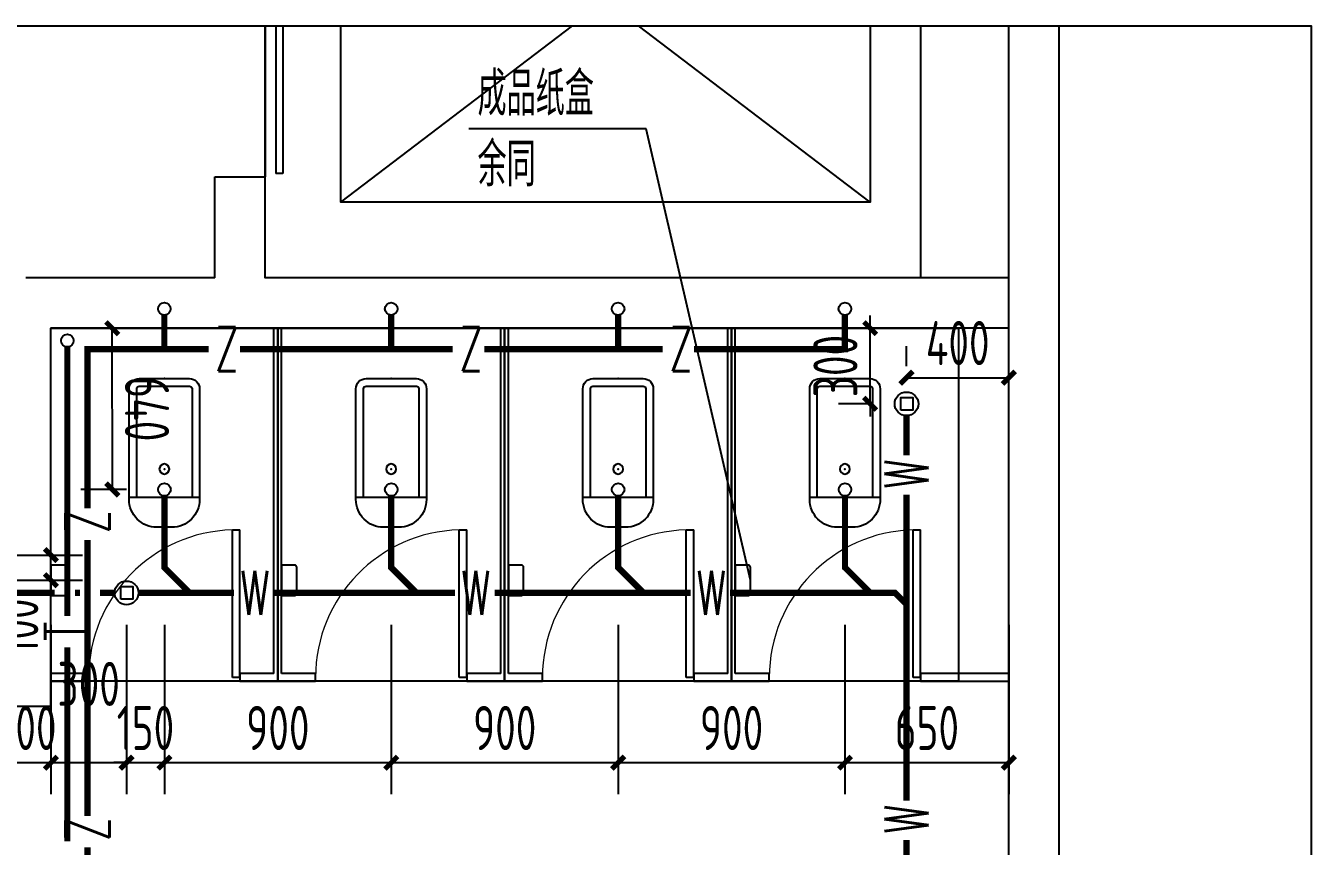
# Model space of a CAD drawing. Extents: x 57845 to 99897, y -155062 to -111524.
# Drawn here: x 63614 to 68714, y -132155 to -128900 of the extents above; entities that cross this region are included whole.
import ezdxf

# ---------------------------------------------------------------- set-up
doc = ezdxf.new("R2010")
doc.units = 0
doc.header["$LTSCALE"] = 1000
doc.header["$MEASUREMENT"] = 0
doc.linetypes.add('DOTE', pattern=[2.42, 2, -0.2, 0.02, -0.2])
for name, color, linetype in [('01-标注_符号', 200, 'Continuous'), ('109-34 核心筒$0$A-TECH-SANT', 231, 'Continuous'), ('A-E_楼梯', 171, 'Continuous'), ('A-I_卫-洁具', 241, 'Continuous'), ('A-I_卫-隔断', 214, 'Continuous'), ('A_AXIS-轴线', 1, 'DOTE'), ('A_STR-砌块墙', 121, 'Continuous'), ('EQUIP_污水', 7, 'Continuous'), ('PIPE-中水', 122, 'Continuous'), ('PIPE-污水', 2, 'Continuous'), ('PIPE-给水', 3, 'Continuous'), ('PIPE-通气', 30, 'Continuous'), ('TEXT_中水', 7, 'Continuous'), ('TEXT_污水', 7, 'Continuous'), ('TEXT_通气', 7, 'Continuous'), ('TWT_DIM', 3, 'Continuous'), ('VPIPE-中水', 122, 'Continuous'), ('VPIPE-通气', 3, 'Continuous')]:
    doc.layers.add(name, color=color, linetype=linetype)
doc.layers.add('04-不打印_视口', color=5, linetype='Continuous', plot=False)
doc.layers.add('04-不打印_辅助线', color=165, linetype='Continuous', plot=False)
doc.styles.add('_TCH_DIM_T3', font='ROS1', dxfattribs={"width": 0.8, "bigfont": 'JD'})
doc.styles.add('_TWT_PIPETEXT', font='SIMPLEX', dxfattribs={"width": 0.8, "height": 3.5, "bigfont": 'HZTXT'})
doc.styles.add('样式 1', font='ros.shx', dxfattribs={"width": 0.7, "bigfont": 'jd.shx'})
doc.dimstyles.new('_TWT_ARCH&&50', dxfattribs={"dimtxt": 175, "dimasz": 50, "dimexe": 125, "dimexo": 150, "dimgap": 50, "dimtad": 1, "dimdec": 0, "dimzin": 0, "dimdsep": 46, "dimtxsty": '_TCH_DIM_T3', "dimblk": 'ARCHTICK', "dimcen": 0.09, "dimazin": 2, "dimtfac": 1, "dimtdec": 0, "dimtix": 1, "dimtmove": 2, "dimatfit": 3, "dimfxl": 0, "dimtolj": 1, "dimtzin": 0, "dimarcsym": 0})

# ---------------------------------------------------------------- blocks, each defined once
blk = doc.blocks.new('$lvtry$00000200')
at = {"color": 0}
for p, q in [((-109.8, -40, 0), (-109.8, -469.7, 0)), ((99.8, -30, 0), (-99.8, -30, 0)), ((109.8, -469.7, 0), (109.8, -40, 0))]:
    blk.add_line(p, q, dxfattribs=at)
at = {"color": 0, "elevation": 0}
blk.add_lwpolyline([(99.8, 0), (-99.8, 0, 0.414214), (-139.8, -40), (-139.8, -479.7, 0.414214), (-29.8, -589.7), (29.8, -589.7, 0.414214), (139.8, -479.7), (139.8, -40, 0.414214)], format="xyb", close=True, dxfattribs=at)
blk.add_lwpolyline([(139.8, -469.7), (-139.8, -469.7)], dxfattribs=at)
at = {"color": 0}
blk.add_circle((0, -358.6, 0), 20, dxfattribs=at)
for centre, start, end in [((-99.8, -40, 0), 90, 180), ((99.8, -40, 0), 0, 90)]:
    blk.add_arc(centre, 10, start, end, dxfattribs=at)
for p in [(0, 0), (0, -358.6, 0)]:
    blk.add_point(p, dxfattribs=at)
blk = doc.blocks.new('hgfasg')
at = {"layer": '04-不打印_辅助线'}
blk.add_lwpolyline([(-450, 1400), (450, 1400), (450, 0), (-450, 0)], close=True, dxfattribs=at)
at = {"yscale": -1}
blk.add_blockref('$lvtry$00000200', (0, 200), dxfattribs=at)
blk = doc.blocks.new('$DorLib2D$00000001')
at = {"ltscale": 0.5}
for p, q in [((0.45, 0.975), (0.5, 0.975)), ((0.45, 0), (0.45, 0.975)), ((0.5, 0), (0.5, 0.975)), ((0.5, 0), (0.45, 0))]:
    blk.add_line(p, q, dxfattribs=at)
at = {"lineweight": 13, "ltscale": 0.5}
blk.add_arc((0.475, 0), 0.975, 91.46928, 180, dxfattribs=at)
blk = doc.blocks.new('11')
at = {"layer": '01-标注_符号'}
for p, q in [((70994.7, -129309.3), (70291.1, -129309.3)), ((71408.8, -131099.9), (70994.7, -129309.3))]:
    blk.add_line(p, q, dxfattribs=at)
at = {"layer": '04-不打印_视口', "elevation": 0}
blk.add_lwpolyline([(65433.8, -128899.9), (73633.8, -128899.9), (73633.8, -138699.9), (65433.8, -138699.9)], close=True, dxfattribs=at)
at = {"layer": '109-34 核心筒$0$A-TECH-SANT', "elevation": 0}
for points in [[(68633.8, -131159.9), (68685.8, -131159.9, 0.414214), (68693.8, -131151.9), (68693.8, -131047.9, 0.414214), (68685.8, -131039.9), (68633.8, -131039.9)], [(69548.8, -131159.9), (69600.8, -131159.9, 0.414214), (69608.8, -131151.9), (69608.8, -131047.9, 0.414214), (69600.8, -131039.9), (69548.8, -131039.9)], [(70448.8, -131159.9), (70500.8, -131159.9, 0.414214), (70508.8, -131151.9), (70508.8, -131047.9, 0.414214), (70500.8, -131039.9), (70448.8, -131039.9)], [(71348.8, -131159.9), (71400.8, -131159.9, 0.414214), (71408.8, -131151.9), (71408.8, -131047.9, 0.414214), (71400.8, -131039.9), (71348.8, -131039.9)]]:
    blk.add_lwpolyline(points, format="xyb", close=True, dxfattribs=at)
at = {"layer": 'A-E_楼梯'}
for p, q in [((69483.8, -128899.9, 0), (69483.8, -129499.9, 0)), ((69525.8, -128899.9, 0), (69525.8, -129486.2, 0)), ((69553.8, -128899.9, 0), (69553.8, -129486.2, 0)), ((69783.8, -129599.9, 0), (70702.5, -128899.9, 0)), ((71883.8, -129599.9, 0), (70965, -128899.9, 0)), ((69553.8, -129486.2, 0), (69525.8, -129486.2, 0))]:
    blk.add_line(p, q, dxfattribs=at)
at = {"layer": 'A-E_楼梯', "elevation": 0}
for points in [[(72083.8, -128899.9), (72083.8, -129899.9), (69483.8, -129899.9), (69483.8, -128899.9)], [(71883.8, -128899.9), (71883.8, -129599.9), (69783.8, -129599.9), (69783.8, -128899.9)]]:
    blk.add_lwpolyline(points, dxfattribs=at)
at = {"layer": 'A-I_卫-隔断'}
for p, q in [((69518.8, -131469.9), (69518.8, -130099.9)), ((69518.8, -130099.9), (69548.8, -130099.9)), ((69548.8, -131469.9), (69548.8, -130099.9)), ((70418.8, -131469.9), (70418.8, -130099.9)), ((70418.8, -130099.9), (70448.8, -130099.9)), ((70448.8, -131469.9), (70448.8, -130099.9)), ((71318.8, -131469.9), (71318.8, -130099.9)), ((71318.8, -130099.9), (71348.8, -130099.9)), ((71348.8, -131469.9), (71348.8, -130099.9)), ((68783.8, -131469.9), (68633.8, -131469.9)), ((68633.8, -131469.9), (68633.8, -131499.9)), ((68783.8, -131499.9), (68783.8, -131469.9)), ((69518.8, -131469.9), (69383.8, -131469.9)), ((69383.8, -131469.9), (69383.8, -131499.9)), ((69683.8, -131469.9), (69548.8, -131469.9)), ((69683.8, -131499.9), (69683.8, -131469.9)), ((70418.8, -131469.9), (70283.8, -131469.9)), ((70283.8, -131469.9), (70283.8, -131499.9)), ((70583.8, -131469.9), (70448.8, -131469.9)), ((70583.8, -131499.9), (70583.8, -131469.9)), ((71318.8, -131469.9), (71183.8, -131469.9)), ((71183.8, -131469.9), (71183.8, -131499.9)), ((71483.8, -131469.9), (71348.8, -131469.9)), ((71483.8, -131499.9), (71483.8, -131469.9)), ((72433.8, -131469.9), (72083.8, -131469.9)), ((72083.8, -131469.9), (72083.8, -131499.9)), ((72433.8, -131499.9), (72433.8, -131469.9)), ((68633.8, -131499.9), (68783.8, -131499.9)), ((69383.8, -131499.9), (69533.8, -131499.9)), ((69533.8, -131499.9), (69683.8, -131499.9)), ((70283.8, -131499.9), (70433.8, -131499.9)), ((70433.8, -131499.9), (70583.8, -131499.9)), ((71183.8, -131499.9), (71333.8, -131499.9)), ((71333.8, -131499.9), (71483.8, -131499.9)), ((72083.8, -131499.9), (72433.8, -131499.9))]:
    blk.add_line(p, q, dxfattribs=at)
at = {"layer": 'A_AXIS-轴线', "linetype": 'DOTE'}
blk.add_line((72433.8, -138699.9, 0), (72433.8, -128899.9, 0), dxfattribs=at)
at = {"layer": 'A_STR-砌块墙', "color": 8}
for p, q in [((72433.8, -129899.9), (72433.8, -128899.9)), ((72433.8, -128899.9), (72633.8, -128899.9)), ((72633.8, -129999.9), (72633.8, -128899.9)), ((69283.8, -129899.9), (69283.8, -129499.9)), ((69283.8, -129499.9), (69483.8, -129499.9)), ((69483.8, -129899.9), (69483.8, -129499.9)), ((69283.8, -129899.9), (68533.8, -129899.9)), ((72433.8, -129899.9), (69483.8, -129899.9)), ((72633.8, -134149.9), (72633.8, -129999.9)), ((68633.8, -130899.9), (68633.8, -130099.9)), ((69383.8, -130099.9), (68633.8, -130099.9)), ((72433.8, -130099.9), (69383.8, -130099.9)), ((72433.8, -134049.9), (72433.8, -130099.9)), ((68633.8, -131599.9), (68633.8, -130899.9)), ((68433.8, -131599.9), (68633.8, -131599.9))]:
    blk.add_line(p, q, dxfattribs=at)
at = {"layer": 'A-I_卫-洁具', "ltscale": 0.1, "rotation": 179.9999999999997}
for p in [(69083.8, -130099.9, 0), (69983.8, -130099.9, 0), (70883.8, -130099.9, 0), (71783.8, -130099.9, 0)]:
    blk.add_blockref('hgfasg', p, dxfattribs=at)
at = {"layer": 'A-I_卫-隔断', "xscale": -600, "yscale": -600, "zscale": 30}
for p, rotation in [((69083.8, -131484.9), 179.9999999999704), ((69983.8, -131484.9), 180), ((70883.8, -131484.9), 179.9999999999852), ((71783.8, -131484.9), 179.9999999999878)]:
    blk.add_blockref('$DorLib2D$00000001', p, dxfattribs=dict(at, rotation=rotation))
at = {"layer": '01-标注_符号', "color": 7, "style": '样式 1', "width": 0.7}
for s, p in [('成品纸盒', (70326.1, -129256.8)), ('余同', (70326.1, -129536.8))]:
    blk.add_text(s, height=173.64, dxfattribs=at).set_placement(p)
blk = doc.blocks.new('$TwtSys$00000147')
blk.add_circle((0, 0, 0), 1)
blk = doc.blocks.new('_ArchTick')
at = {"color": 0, "linetype": 'ByBlock', "const_width": 0.4}
blk.add_lwpolyline([(-0.5, -0.5), (0.5, 0.5)], dxfattribs=at)
blk = doc.blocks.new('*D236')
at = {"layer": 'Defpoints', "color": 0}
for p in [(66863.9, -131126.7), (67513.7, -131126.7), (67513.7, -131823.4)]:
    blk.add_point(p, dxfattribs=at)
at = {"layer": 'TWT_DIM', "color": 0, "lineweight": -2}
for p, q in [((66863.9, -131276.7), (66863.9, -131948.4)), ((67513.7, -131276.7), (67513.7, -131948.4)), ((66863.9, -131823.4), (67513.7, -131823.4))]:
    blk.add_line(p, q, dxfattribs=at)
at = {"layer": 'TWT_DIM', "color": 0, "lineweight": -2, "xscale": 50, "yscale": 50, "zscale": 50, "rotation": 180}
blk.add_blockref('_ArchTick', (66863.9, -131823.4), dxfattribs=at)
at = {"layer": 'TWT_DIM', "color": 0, "lineweight": -2, "xscale": 50, "yscale": 50, "zscale": 50}
blk.add_blockref('_ArchTick', (67513.7, -131823.4), dxfattribs=at)
at = {"layer": 'TWT_DIM', "color": 0, "insert": (67188.8, -131685.9), "char_height": 175, "attachment_point": 5, "style": '_TCH_DIM_T3'}
blk.add_mtext('\\A1;650', dxfattribs=at)
blk = doc.blocks.new('*D237')
at = {"layer": 'Defpoints', "color": 0}
for p in [(65963.9, -131126.7), (66863.9, -131126.7), (66863.9, -131823.4)]:
    blk.add_point(p, dxfattribs=at)
at = {"layer": 'TWT_DIM', "color": 0, "lineweight": -2}
for p, q in [((65963.9, -131276.7), (65963.9, -131948.4)), ((66863.9, -131276.7), (66863.9, -131948.4)), ((65963.9, -131823.4), (66863.9, -131823.4))]:
    blk.add_line(p, q, dxfattribs=at)
at = {"layer": 'TWT_DIM', "color": 0, "lineweight": -2, "xscale": 50, "yscale": 50, "zscale": 50, "rotation": 180}
blk.add_blockref('_ArchTick', (65963.9, -131823.4), dxfattribs=at)
at = {"layer": 'TWT_DIM', "color": 0, "lineweight": -2, "xscale": 50, "yscale": 50, "zscale": 50}
blk.add_blockref('_ArchTick', (66863.9, -131823.4), dxfattribs=at)
at = {"layer": 'TWT_DIM', "color": 0, "insert": (66413.9, -131685.9), "char_height": 175, "attachment_point": 5, "style": '_TCH_DIM_T3'}
blk.add_mtext('\\A1;900', dxfattribs=at)
blk = doc.blocks.new('*D238')
at = {"layer": 'Defpoints', "color": 0}
for p in [(65063.9, -131126.7), (65963.9, -131126.7), (65963.9, -131823.4)]:
    blk.add_point(p, dxfattribs=at)
at = {"layer": 'TWT_DIM', "color": 0, "lineweight": -2}
for p, q in [((65063.9, -131276.7), (65063.9, -131948.4)), ((65963.9, -131276.7), (65963.9, -131948.4)), ((65063.9, -131823.4), (65963.9, -131823.4))]:
    blk.add_line(p, q, dxfattribs=at)
at = {"layer": 'TWT_DIM', "color": 0, "lineweight": -2, "xscale": 50, "yscale": 50, "zscale": 50, "rotation": 180}
blk.add_blockref('_ArchTick', (65063.9, -131823.4), dxfattribs=at)
at = {"layer": 'TWT_DIM', "color": 0, "lineweight": -2, "xscale": 50, "yscale": 50, "zscale": 50}
blk.add_blockref('_ArchTick', (65963.9, -131823.4), dxfattribs=at)
at = {"layer": 'TWT_DIM', "color": 0, "insert": (65513.9, -131685.9), "char_height": 175, "attachment_point": 5, "style": '_TCH_DIM_T3'}
blk.add_mtext('\\A1;900', dxfattribs=at)
blk = doc.blocks.new('*D239')
at = {"layer": 'Defpoints', "color": 0}
for p in [(64163.9, -131126.7), (65063.9, -131126.7), (65063.9, -131823.4)]:
    blk.add_point(p, dxfattribs=at)
at = {"layer": 'TWT_DIM', "color": 0, "lineweight": -2}
for p, q in [((64163.9, -131276.7), (64163.9, -131948.4)), ((65063.9, -131276.7), (65063.9, -131948.4)), ((64163.9, -131823.4), (65063.9, -131823.4))]:
    blk.add_line(p, q, dxfattribs=at)
at = {"layer": 'TWT_DIM', "color": 0, "lineweight": -2, "xscale": 50, "yscale": 50, "zscale": 50, "rotation": 180}
blk.add_blockref('_ArchTick', (64163.9, -131823.4), dxfattribs=at)
at = {"layer": 'TWT_DIM', "color": 0, "lineweight": -2, "xscale": 50, "yscale": 50, "zscale": 50}
blk.add_blockref('_ArchTick', (65063.9, -131823.4), dxfattribs=at)
at = {"layer": 'TWT_DIM', "color": 0, "insert": (64613.9, -131685.9), "char_height": 175, "attachment_point": 5, "style": '_TCH_DIM_T3'}
blk.add_mtext('\\A1;900', dxfattribs=at)
blk = doc.blocks.new('*D240')
at = {"layer": 'Defpoints', "color": 0}
for p in [(64013.7, -131126.7), (64163.9, -131126.7), (64163.9, -131823.4)]:
    blk.add_point(p, dxfattribs=at)
at = {"layer": 'TWT_DIM', "color": 0, "lineweight": -2}
for p, q in [((64013.7, -131276.7), (64013.7, -131948.4)), ((64163.9, -131276.7), (64163.9, -131948.4)), ((64013.7, -131823.4), (63963.7, -131823.4)), ((64013.7, -131823.4), (64163.9, -131823.4)), ((64163.9, -131823.4), (64213.9, -131823.4))]:
    blk.add_line(p, q, dxfattribs=at)
at = {"layer": 'TWT_DIM', "color": 0, "lineweight": -2, "xscale": 50, "yscale": 50, "zscale": 50}
blk.add_blockref('_ArchTick', (64013.7, -131823.4), dxfattribs=at)
at = {"layer": 'TWT_DIM', "color": 0, "lineweight": -2, "xscale": 50, "yscale": 50, "zscale": 50, "rotation": 180}
blk.add_blockref('_ArchTick', (64163.9, -131823.4), dxfattribs=at)
at = {"layer": 'TWT_DIM', "color": 0, "insert": (64088.8, -131685.9), "char_height": 175, "attachment_point": 5, "style": '_TCH_DIM_T3'}
blk.add_mtext('\\A1;150', dxfattribs=at)
blk = doc.blocks.new('*D241')
at = {"layer": 'Defpoints', "color": 0}
for p in [(63713.7, -131126.7), (64013.7, -131126.7), (64013.7, -131823.4)]:
    blk.add_point(p, dxfattribs=at)
at = {"layer": 'TWT_DIM', "color": 0, "lineweight": -2}
for p, q in [((63713.7, -131276.7), (63713.7, -131948.4)), ((64013.7, -131276.7), (64013.7, -131948.4)), ((63713.7, -131823.4), (64013.7, -131823.4))]:
    blk.add_line(p, q, dxfattribs=at)
at = {"layer": 'TWT_DIM', "color": 0, "lineweight": -2, "xscale": 50, "yscale": 50, "zscale": 50, "rotation": 180}
blk.add_blockref('_ArchTick', (63713.7, -131823.4), dxfattribs=at)
at = {"layer": 'TWT_DIM', "color": 0, "lineweight": -2, "xscale": 50, "yscale": 50, "zscale": 50}
blk.add_blockref('_ArchTick', (64013.7, -131823.4), dxfattribs=at)
at = {"layer": 'TWT_DIM', "color": 0, "insert": (63863.7, -131510.9), "char_height": 175, "attachment_point": 5, "style": '_TCH_DIM_T3'}
blk.add_mtext('\\A1;300', dxfattribs=at)
blk = doc.blocks.new('*D242')
at = {"layer": 'Defpoints', "color": 0}
for p in [(63513.7, -131126.7), (63713.7, -131126.7), (63713.7, -131823.4)]:
    blk.add_point(p, dxfattribs=at)
at = {"layer": 'TWT_DIM', "color": 0, "lineweight": -2}
for p, q in [((63513.7, -131276.7), (63513.7, -131948.4)), ((63713.7, -131276.7), (63713.7, -131948.4)), ((63513.7, -131823.4), (63463.7, -131823.4)), ((63513.7, -131823.4), (63713.7, -131823.4)), ((63713.7, -131823.4), (63763.7, -131823.4))]:
    blk.add_line(p, q, dxfattribs=at)
at = {"layer": 'TWT_DIM', "color": 0, "lineweight": -2, "xscale": 50, "yscale": 50, "zscale": 50}
blk.add_blockref('_ArchTick', (63513.7, -131823.4), dxfattribs=at)
at = {"layer": 'TWT_DIM', "color": 0, "lineweight": -2, "xscale": 50, "yscale": 50, "zscale": 50, "rotation": 180}
blk.add_blockref('_ArchTick', (63713.7, -131823.4), dxfattribs=at)
at = {"layer": 'TWT_DIM', "color": 0, "insert": (63613.7, -131685.9), "char_height": 175, "attachment_point": 5, "style": '_TCH_DIM_T3'}
blk.add_mtext('\\A1;200', dxfattribs=at)
blk = doc.blocks.new('*D254')
at = {"layer": 'Defpoints', "color": 0}
for p in [(63957.3, -130100), (64163.7, -130099.9), (64163.9, -130739.9)]:
    blk.add_point(p, dxfattribs=at)
at = {"layer": 'TWT_DIM', "color": 0, "lineweight": -2}
for p, q in [((64013.7, -130100), (63832.3, -130100)), ((63957.4, -130740), (63957.3, -130100)), ((64013.9, -130740), (63832.4, -130740))]:
    blk.add_line(p, q, dxfattribs=at)
at = {"layer": 'TWT_DIM', "color": 0, "lineweight": -2, "xscale": 50, "yscale": 50, "zscale": 50}
for p, rotation in [((63957.3, -130100), 90.01253345177955), ((63957.4, -130740), 270.0125334517795)]:
    blk.add_blockref('_ArchTick', p, dxfattribs=dict(at, rotation=rotation))
at = {"layer": 'TWT_DIM', "color": 0, "insert": (64094.9, -130420), "char_height": 175, "attachment_point": 5, "rotation": 270.0125, "style": '_TCH_DIM_T3'}
blk.add_mtext('\\A1;640', dxfattribs=at)
blk = doc.blocks.new('$TwtSys$00000136')
at = {"elevation": 0}
blk.add_lwpolyline([(-51, 45), (51, 45), (51, -49), (-51, -49)], close=True, dxfattribs=at)
blk.add_circle((0, 0, 0), 93.8)
blk = doc.blocks.new('*D338')
at = {"layer": 'Defpoints', "color": 0}
for p in [(67513.7, -130296.2), (67108, -130399.9), (67513.7, -130399.9)]:
    blk.add_point(p, dxfattribs=at)
at = {"layer": 'TWT_DIM', "color": 0, "lineweight": -2}
for p, q in [((67108, -130249.9), (67108, -130171.2)), ((67513.7, -130249.9), (67513.7, -130171.2)), ((67108, -130296.2), (67513.7, -130296.2))]:
    blk.add_line(p, q, dxfattribs=at)
at = {"layer": 'TWT_DIM', "color": 0, "lineweight": -2, "xscale": 50, "yscale": 50, "zscale": 50, "rotation": 180}
blk.add_blockref('_ArchTick', (67108, -130296.2), dxfattribs=at)
at = {"layer": 'TWT_DIM', "color": 0, "lineweight": -2, "xscale": 50, "yscale": 50, "zscale": 50}
blk.add_blockref('_ArchTick', (67513.7, -130296.2), dxfattribs=at)
at = {"layer": 'TWT_DIM', "color": 0, "insert": (67310.9, -130158.7), "char_height": 175, "attachment_point": 5, "style": '_TCH_DIM_T3'}
blk.add_mtext('\\A1;400', dxfattribs=at)
blk = doc.blocks.new('*D339')
at = {"layer": 'Defpoints', "color": 0}
for p in [(66963.5, -130099.9), (67108, -130099.9), (67108, -130399.9)]:
    blk.add_point(p, dxfattribs=at)
at = {"layer": 'TWT_DIM', "color": 0, "lineweight": -2}
for p, q in [((66963.5, -130099.9), (66963.5, -130049.9)), ((66958, -130099.9), (66838.5, -130099.9)), ((66963.5, -130399.9), (66963.5, -130099.9)), ((66958, -130399.9), (66838.5, -130399.9)), ((66963.5, -130399.9), (66963.5, -130449.9))]:
    blk.add_line(p, q, dxfattribs=at)
at = {"layer": 'TWT_DIM', "color": 0, "lineweight": -2, "xscale": 50, "yscale": 50, "zscale": 50}
for p, rotation in [((66963.5, -130099.9), 270), ((66963.5, -130399.9), 90)]:
    blk.add_blockref('_ArchTick', p, dxfattribs=dict(at, rotation=rotation))
at = {"layer": 'TWT_DIM', "color": 0, "insert": (66826, -130249.9), "char_height": 175, "attachment_point": 5, "rotation": 90, "style": '_TCH_DIM_T3'}
blk.add_mtext('\\A1;300', dxfattribs=at)
blk = doc.blocks.new('*D351')
at = {"layer": 'Defpoints', "color": 0}
for p in [(63413.7, -130999.9), (63713.7, -130999.9), (63413.7, -131099.9)]:
    blk.add_point(p, dxfattribs=at)
at = {"layer": 'TWT_DIM', "color": 0, "lineweight": -2}
for p, q in [((63713.7, -130999.9), (63713.7, -130949.9)), ((63563.7, -130999.9), (63838.7, -130999.9)), ((63713.7, -131099.9), (63713.7, -130999.9)), ((63563.7, -131099.9), (63838.7, -131099.9)), ((63713.7, -131099.9), (63713.7, -131149.9))]:
    blk.add_line(p, q, dxfattribs=at)
at = {"layer": 'TWT_DIM', "color": 0, "lineweight": -2, "xscale": 50, "yscale": 50, "zscale": 50}
for p, rotation in [((63713.7, -130999.9), 270), ((63713.7, -131099.9), 90)]:
    blk.add_blockref('_ArchTick', p, dxfattribs=dict(at, rotation=rotation))
at = {"layer": 'TWT_DIM', "color": 0, "insert": (63576.2, -131283.3), "char_height": 175, "attachment_point": 5, "rotation": 90, "style": '_TCH_DIM_T3'}
blk.add_mtext('\\A1;100', dxfattribs=at)

msp = doc.modelspace()

# ---------------------------------------------------------------- hatches: boundary and pattern name
at = {"layer": 'PIPE-中水', "linetype": 'Continuous'}
for points in [[(63859, -130182.9), (63859, -130170.4), (63846.5, -130170.4)], [(63859, -130182.9), (63846.5, -130182.9), (63846.5, -130170.4)], [(66863.7, -130182.9), (66876.2, -130182.9), (66876.2, -130195.4)], [(66863.7, -130182.9), (66863.7, -130195.4), (66876.2, -130195.4)]]:
    msp.add_hatch(color=256, dxfattribs=at).paths.add_polyline_path(points)
at = {"layer": 'PIPE-污水', "linetype": 'Continuous'}
for points in [[(64163.9, -131049.3), (64151.4, -131049.3), (64151.4, -131054.5)], [(64163.9, -131049.3), (64155, -131058.2), (64151.4, -131054.5)], [(65063.9, -131049.3), (65051.4, -131049.3), (65051.4, -131054.5)], [(65063.9, -131049.3), (65055, -131058.2), (65051.4, -131054.5)], [(65963.9, -131049.3), (65951.4, -131049.3), (65951.4, -131054.5)], [(65963.9, -131049.3), (65955, -131058.2), (65951.4, -131054.5)], [(66863.9, -131049.3), (66851.4, -131049.3), (66851.4, -131054.5)], [(66863.9, -131049.3), (66855, -131058.2), (66851.4, -131054.5)], [(67062.5, -131149.9), (67071.4, -131141.1), (67067.7, -131137.4)], [(67062.5, -131149.9), (67062.5, -131137.4), (67067.7, -131137.4)]]:
    msp.add_hatch(color=256, dxfattribs=at).paths.add_polyline_path(points)

# ---------------------------------------------------------------- linework, layer by layer
at = {"layer": 'PIPE-中水', "linetype": 'Continuous', "ltscale": 0.5, "const_width": 25}
for points in [[(64163.7, -130182.9), (64163.7, -130048)], [(65063.7, -130182.9), (65063.7, -130048)], [(65963.7, -130182.9), (65963.7, -130048)], [(66863.7, -130182.9), (66863.7, -130048)], [(63859, -130182.9), (64163.7, -130182.9)], [(63859, -130814.9), (63859, -130182.9)], [(64163.7, -130182.9), (64339, -130182.9)], [(64463.7, -130182.9), (65063.7, -130182.9)], [(65063.7, -130182.9), (65307.8, -130182.9)], [(65432.5, -130182.9), (65963.7, -130182.9)], [(65963.7, -130182.9), (66140.9, -130182.9)], [(66265.5, -130182.9), (66863.7, -130182.9)], [(63859, -132035), (63859, -130939.6)], [(63859, -132436), (63859, -132159.6)]]:
    msp.add_lwpolyline(points, dxfattribs=at)
at = {"layer": 'PIPE-污水', "linetype": 'Continuous', "ltscale": 0.5, "const_width": 25}
for points in [[(67108, -130446.9), (67108, -130604.1)], [(64163.9, -130764.9), (64163.9, -131049.3)], [(65063.9, -130764.9), (65063.9, -131049.3)], [(65963.9, -130764.9), (65963.9, -131049.3)], [(66863.9, -130764.9), (66863.9, -131049.3)], [(67108, -130760.8), (67108, -131195.4)], [(64163.9, -131049.3), (64264.5, -131149.9)], [(65063.9, -131049.3), (65164.5, -131149.9)], [(65963.9, -131049.3), (66064.5, -131149.9)], [(66863.9, -131049.3), (66964.5, -131149.9)], [(63463.7, -131149.9), (63728.9, -131149.9)], [(63809, -131149.9), (63828.9, -131149.9)], [(63909, -131149.9), (63966.7, -131149.9)], [(64060.7, -131149.9), (64264.5, -131149.9)], [(64264.5, -131149.9), (64440.4, -131149.9)], [(64597.1, -131149.9), (65164.5, -131149.9)], [(65164.5, -131149.9), (65316.8, -131149.9)], [(65473.5, -131149.9), (66064.5, -131149.9)], [(66064.5, -131149.9), (66251.4, -131149.9)], [(66408, -131149.9), (66964.5, -131149.9)], [(66964.5, -131149.9), (67062.5, -131149.9)], [(67062.5, -131149.9), (67108, -131195.4)], [(67108, -131195.4), (67108, -131973.5)], [(67108, -132130.2), (67108, -133618.4)]]:
    msp.add_lwpolyline(points, dxfattribs=at)
at = {"layer": 'PIPE-通气', "linetype": 'Continuous', "ltscale": 0.5, "const_width": 25}
for points in [[(63778.9, -131241.7), (63778.9, -130174.1)], [(63778.9, -132135), (63778.9, -131366.3)]]:
    msp.add_lwpolyline(points, dxfattribs=at)
at = {"layer": 'VPIPE-中水', "linetype": 'Continuous'}
for centre in [(64163.7, -130023), (65063.7, -130023), (65963.7, -130023), (66863.7, -130023)]:
    msp.add_circle(centre, 25, dxfattribs=at)
at = {"layer": 'VPIPE-通气', "linetype": 'Continuous'}
msp.add_circle((63778.9, -130149.1), 25, dxfattribs=at)

# ---------------------------------------------------------------- block references
at = {"layer": 'EQUIP_污水', "xscale": 0.5, "yscale": 0.5, "zscale": 0.5, "rotation": 90}
for p in [(67108, -130399.9), (64013.7, -131149.9)]:
    msp.add_blockref('$TwtSys$00000136', p, dxfattribs=at)
at = {"layer": 'EQUIP_污水', "xscale": 25, "yscale": 25, "zscale": 25}
for p in [(64163.9, -130739.9), (65063.9, -130739.9), (65963.9, -130739.9), (66863.9, -130739.9)]:
    msp.add_blockref('$TwtSys$00000147', p, dxfattribs=at)
at = {"layer": 'PIPE-给水', "linetype": 'Continuous'}
msp.add_blockref('11', (-4920.1, 0), dxfattribs=at)

# ---------------------------------------------------------------- texts
at = {"layer": 'TEXT_中水', "style": '_TWT_PIPETEXT', "width": 0.64}
for p in [(64364, -130270.4), (65332.8, -130270.4), (66165.9, -130270.4)]:
    msp.add_text('Z', height=175, dxfattribs=at).set_placement(p)
for p in [(63946.5, -130914.6), (63946.5, -132134.6)]:
    msp.add_text('Z', height=175, rotation=90, dxfattribs=at).set_placement(p)
at = {"layer": 'TEXT_污水', "style": '_TWT_PIPETEXT', "width": 0.64}
for p in [(67195.5, -130735.8), (67195.5, -132105.2)]:
    msp.add_text('W', height=175, rotation=90, dxfattribs=at).set_placement(p)
for p in [(64465.4, -131237.4), (65341.8, -131237.4), (66276.4, -131237.4)]:
    msp.add_text('W', height=175, dxfattribs=at).set_placement(p)
at = {"layer": 'TEXT_通气', "style": '_TWT_PIPETEXT', "width": 0.64}
msp.add_text('T', height=175, rotation=90, dxfattribs=at).set_placement((63866.4, -131341.3))

# ---------------------------------------------------------------- dimensions: what is measured, and where the dimension line sits
at = {"layer": 'TWT_DIM'}
for p1, p2, distance, text, picture, middle in [((67108, -130399.9), (67108, -130099.9), 144.5, '300', '*D339', (66826, -130249.9)), ((67108, -130399.9), (67513.7, -130399.9), 103.7, '400', '*D338', (67310.9, -130158.7)), ((64163.9, -130739.9), (64163.7, -130099.9), 206.4, '640', '*D254', (64094.9, -130420)), ((63513.7, -131126.7), (63713.7, -131126.7), -696.7, '200', '*D242', (63613.7, -131685.9)), ((64013.7, -131126.7), (64163.9, -131126.7), -696.7, '150', '*D240', (64088.8, -131685.9)), ((64163.9, -131126.7), (65063.9, -131126.7), -696.7, '900', '*D239', (64613.9, -131685.9)), ((65063.9, -131126.7), (65963.9, -131126.7), -696.7, '900', '*D238', (65513.9, -131685.9)), ((65963.9, -131126.7), (66863.9, -131126.7), -696.7, '900', '*D237', (66413.9, -131685.9)), ((66863.9, -131126.7), (67513.7, -131126.7), -696.7, '650', '*D236', (67188.8, -131685.9))]:
    dim = msp.add_aligned_dim(p1=p1, p2=p2, distance=distance, text=text, dimstyle='_TWT_ARCH&&50', dxfattribs=at)
    dim.commit()
    dim.dimension.update_dxf_attribs({"geometry": picture, "text_midpoint": middle})
for base, p1, p2, angle, text, picture, middle in [((63713.7, -130999.9), (63413.7, -131099.9), (63413.7, -130999.9), 90, '100', '*D351', (63576.2, -131283.3)), ((64013.7, -131823.4), (63713.7, -131126.7), (64013.7, -131126.7), 0, '300', '*D241', (63863.7, -131510.9))]:
    dim = msp.add_linear_dim(base=base, p1=p1, p2=p2, angle=angle, text=text, dimstyle='_TWT_ARCH&&50', dxfattribs=at)
    dim.commit()
    dim.dimension.update_dxf_attribs({"geometry": picture, "text_midpoint": middle, "dimtype": 161})

doc.saveas('drawing.dxf')
